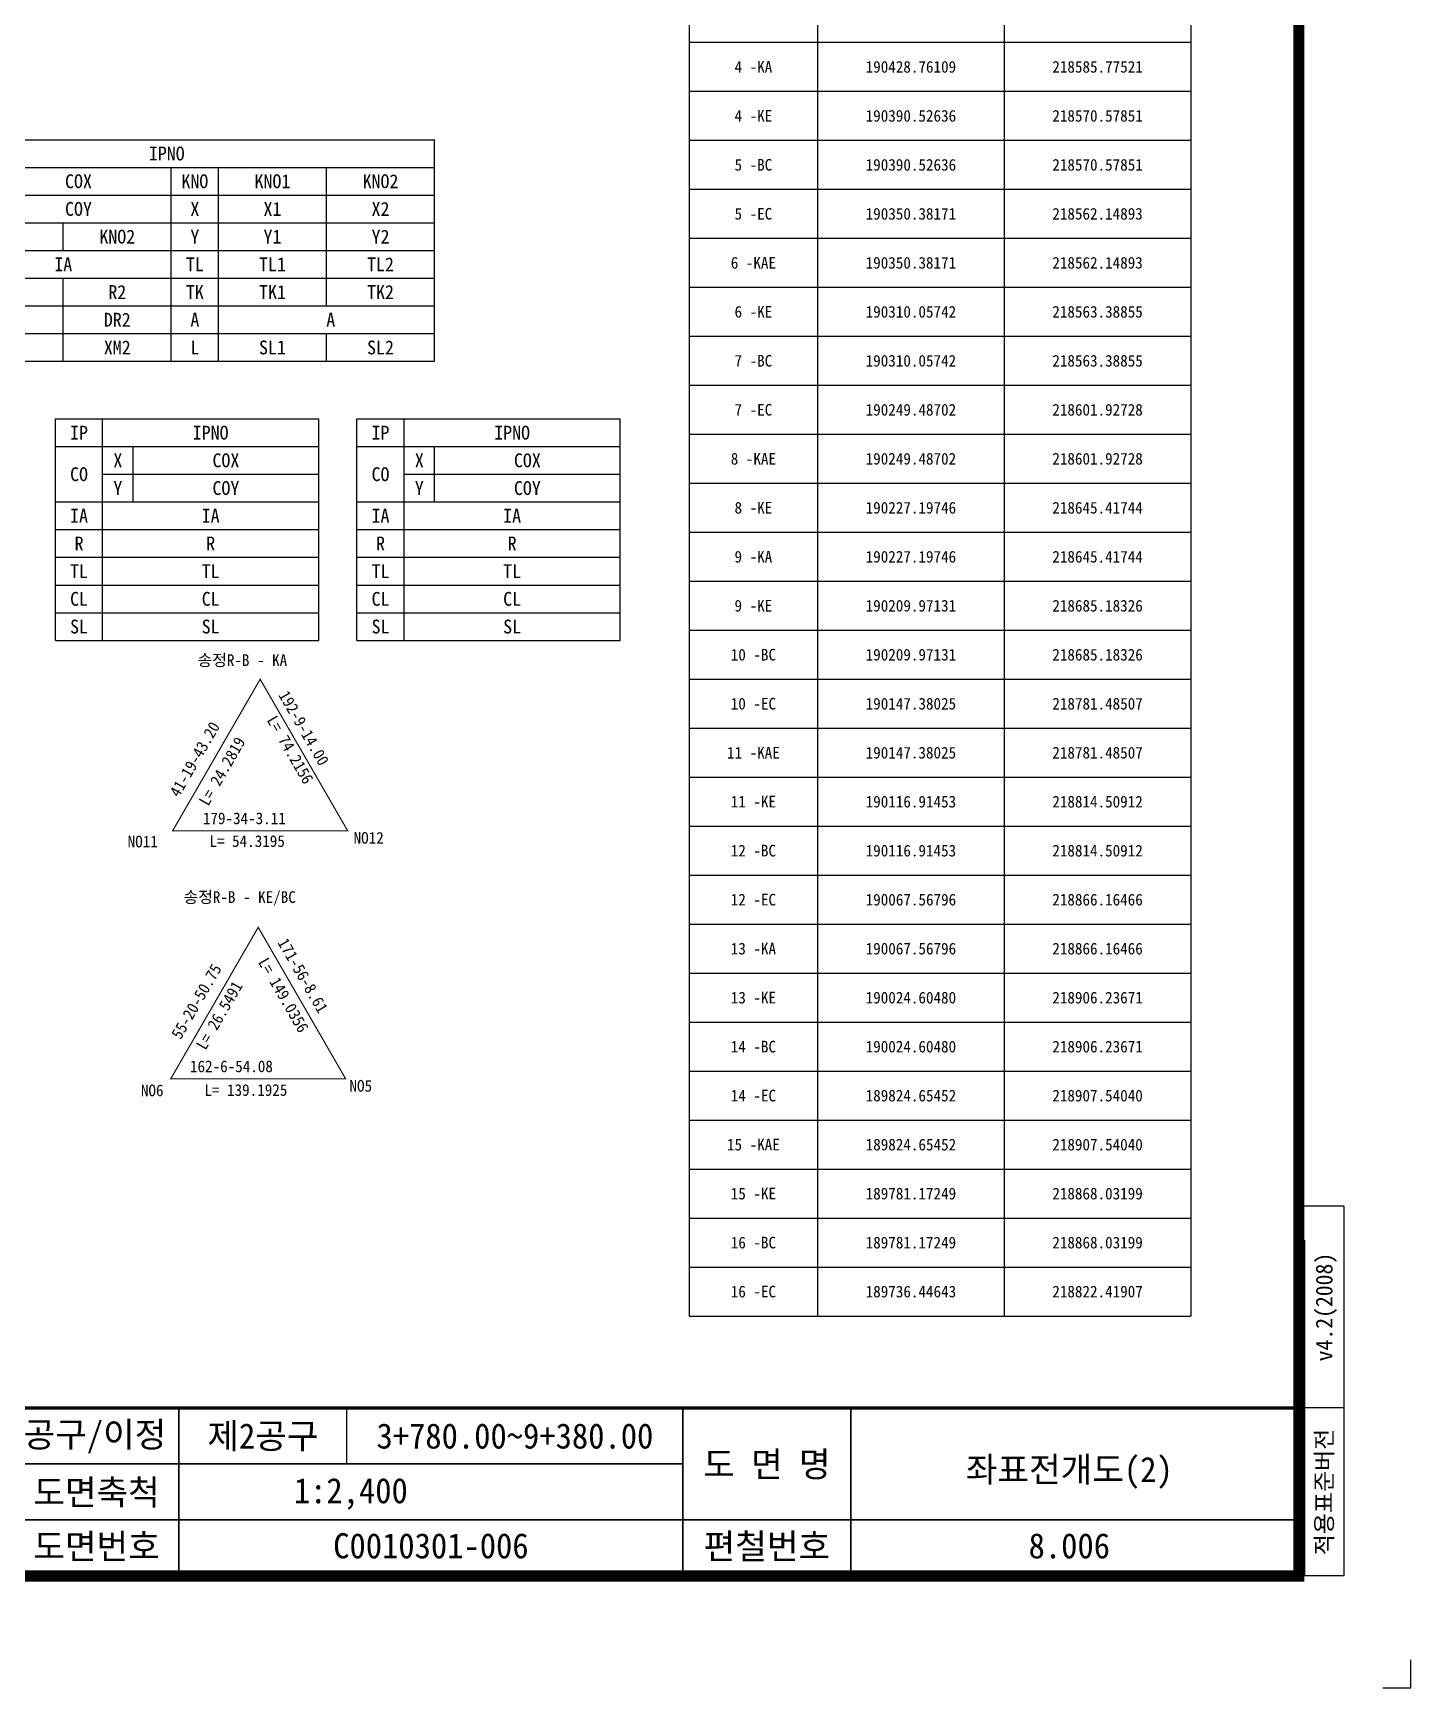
# Model space of a CAD drawing. Header units: millimetres. Extents: x 8286 to 10304, y 723 to 2148.
# Drawn here: x 9714 to 10304, y 723 to 1432 of the extents above; entities that cross this region are included whole.
import ezdxf
from ezdxf.enums import TextEntityAlignment as Align

# ---------------------------------------------------------------- set-up
doc = ezdxf.new("R2010")
doc.units = ezdxf.units.MM
for name, color, linetype in [('CA-ALGN-IPLN', 1, 'Continuous'), ('CA-ALGN-TEXT', 3, 'Continuous'), ('CA-TABL-LIN1', 4, 'Continuous'), ('CA-TABL-LIN2', 1, 'Continuous'), ('CA-TABL-TEX1', 6, 'Continuous'), ('CA-TABL-TEX2', 3, 'Continuous'), ('CA-TEXT', 3, 'Continuous'), ('CX-BORD', 3, 'Continuous'), ('CX-BORD-LIN1', 4, 'Continuous'), ('CX-BORD-LIN2', 3, 'Continuous'), ('CX-BORD-TEX2', 7, 'Continuous'), ('CX-BORD-TEX3', 6, 'Continuous'), ('CX-MISC', 2, 'Continuous')]:
    doc.layers.add(name, color=color, linetype=linetype)
doc.styles.add('GTXT', font='DotumChe.ttf')
doc.styles.add('TB_TEXT', font='DotumChe.ttf')
doc.styles.add('TB_WBTXT', font='H2GTRE.TTF')
doc.styles.add('TB_WMTXT', font='DotumChe.ttf')

# ---------------------------------------------------------------- blocks, each defined once
blk = doc.blocks.new('CXBLKA1-KHCA')
at = {"layer": 'CX-BORD-LIN1', "const_width": 2}
blk.add_lwpolyline([(796, 0), (0, 0), (0, 554), (796, 554)], close=True, dxfattribs=at)
at = {"layer": 'CX-BORD-LIN1'}
for points, const_width in [([(796, 30), (0, 30)], 0.6), ([(686, 0), (686, 30)], 0.3)]:
    blk.add_lwpolyline(points, dxfattribs=dict(at, const_width=const_width))
at = {"layer": 'CX-BORD-LIN2'}
for p, q in [((804, 66.03), (796, 66.03)), ((804, 66.03), (804, 0)), ((797, 60), (797, 0)), ((804, 30), (796, 30)), ((804, 0), (797, 0))]:
    blk.add_line(p, q, dxfattribs=at)
at = {"layer": 'CX-BORD-LIN2', "const_width": 0.3}
for points in [[(596, 0), (596, 30)], [(716, 0), (716, 30)], [(686, 20), (566, 20)], [(796, 10), (566, 10)]]:
    blk.add_lwpolyline(points, dxfattribs=at)
at = {"layer": 'CX-BORD-LIN2'}
blk.add_lwpolyline([(626, 20), (626, 30)], dxfattribs=at)
at = {"layer": 'CX-MISC'}
blk.add_lwpolyline([(811, -20), (816, -20), (816, -15)], dxfattribs=at)
at = {"layer": 'CX-BORD-LIN1', "style": 'TB_TEXT'}
for tag, height, p in [('TR_RNUM4', 3, (285.11, 26.64)), ('TR_RDAT4', 3.5, (317.5, 27)), ('TR_DGN4', 3.5, (459.12, 27)), ('TR_CHK4', 3.5, (499.12, 27)), ('TR_APP4', 3.5, (539.12, 27)), ('TR_RNUM3', 3, (285.11, 20.64)), ('TR_RDAT3', 3.5, (317.5, 21)), ('TR_DGN3', 3.5, (459.12, 21)), ('TR_CHK3', 3.5, (499.12, 21)), ('TR_APP3', 3.5, (539.12, 21)), ('TR_RNUM2', 3, (285.11, 14.64)), ('TR_RDAT2', 3.5, (317.5, 15)), ('TR_DGN2', 3.5, (459.12, 15)), ('TR_CHK2', 3.5, (499.12, 15)), ('TR_APP2', 3.5, (539.12, 15)), ('TR_RNUM1', 3, (285.11, 8.64)), ('TR_RDAT1', 3.5, (317.5, 9)), ('TR_DGN1', 3.5, (459.12, 9)), ('TR_CHK1', 3.5, (499.12, 9)), ('TR_APP1', 3.5, (539.12, 9))]:
    blk.add_attdef(tag, text='', height=height, dxfattribs=at).set_placement(p, align=Align.MIDDLE_CENTER)
for tag, p in [('TR_RCON4', (342.3, 27)), ('TR_RCON3', (342.3, 21)), ('TR_RCON2', (342.3, 15)), ('TR_RCON1', (342.3, 9))]:
    blk.add_attdef(tag, text='', height=3.5, dxfattribs=at).set_placement(p, align=Align.MIDDLE_LEFT)
at = {"layer": 'CX-BORD-LIN2', "style": 'TB_TEXT'}
blk.add_text('적용표준버전', height=3, rotation=90, dxfattribs=at).set_placement((800.5, 15), align=Align.MIDDLE_CENTER)
blk.add_attdef('TD_VERSION', text='', height=3, rotation=90, dxfattribs=at).set_placement((800.5, 48.01), align=Align.MIDDLE_CENTER)
at = {"layer": 'CX-BORD-TEX2', "style": 'TB_WMTXT'}
for tag, height, p in [('TB_CNAME', 5, (15.34, 531.83)), ('TB_CSCOP', 4, (16.63, 523.83))]:
    blk.add_attdef(tag, text='', height=height, dxfattribs=at).set_placement(p, align=Align.BOTTOM_LEFT)
at = {"layer": 'CX-BORD-TEX2', "style": 'TB_WBTXT'}
for tag, height, p in [('TB_MTITIL', 10, (398, 533.33)), ('TB_STITL', 7, (398, 518.33))]:
    blk.add_attdef(tag, text='', height=height, dxfattribs=at).set_placement(p, align=Align.MIDDLE_CENTER)
at = {"layer": 'CX-BORD-TEX3', "style": 'TB_TEXT'}
for s, p in [('공구/이정', (581, 25)), ('도 면 명', (701, 20)), ('도면축척', (581.29, 15)), ('도면번호', (581.29, 5.39)), ('편철번호', (701, 5.39))]:
    blk.add_text(s, height=4.5, dxfattribs=at).set_placement(p, align=Align.MIDDLE)
for tag, height, p in [('TD_DCOMP', 4.5, (217.5, 25)), ('TD_CSECT', 4.5, (611, 25)), ('TD_CDIST', 4.5, (656, 25)), ('TD_DNAME_TOP', 4.5, (755, 25)), ('TD_DNAME_MAIN', 4.5, (755, 19.01)), ('TD_CCOMP', 4.5, (217.5, 15)), ('TD_HSCAL', 4.5, (626.7, 15.24)), ('TD_VSCAL', 4.5, (655.78, 15.24)), ('TD_DNAME_BOT', 3, (755, 13.65)), ('TD_CNAME', 5, (65, 5.75)), ('TD_FIELD', 4.5, (182.5, 5.53)), ('TD_CSTEP', 4.5, (253.24, 5.53)), ('TD_DWGCODE', 4.5, (641, 5.39)), ('TD_DWGNO', 4.5, (755, 5.39))]:
    blk.add_attdef(tag, text='', height=height, dxfattribs=at).set_placement(p, align=Align.MIDDLE_CENTER)

msp = doc.modelspace()

# ---------------------------------------------------------------- linework, layer by layer
at = {"layer": 'CA-ALGN-IPLN', "const_width": 0.5}
for points in [[(9811.31, 1155.01), (9773.81, 1090.06), (9848.81, 1090.06)], [(9810.47, 1048.66), (9772.97, 983.71), (9847.97, 983.71)]]:
    msp.add_lwpolyline(points, close=True, dxfattribs=at)
at = {"layer": 'CA-TABL-LIN1'}
for p, q in [((9995.2, 1575.04), (9995.2, 882.04)), ((10050.2, 1575.04), (10050.2, 882.04)), ((10210.2, 1575.04), (10210.2, 882.04)), ((9660.42, 1386.31), (9886.05, 1386.31)), ((9886.05, 1291.31), (9886.05, 1386.31)), ((9660.42, 1374.43), (9886.05, 1374.43)), ((9773.23, 1291.31), (9773.23, 1374.43)), ((9793.42, 1291.31), (9793.42, 1374.43)), ((9660.42, 1291.31), (9886.05, 1291.31)), ((9723.6, 1266.66), (9836.41, 1266.66)), ((9723.6, 1171.66), (9723.6, 1266.66)), ((9743.78, 1171.66), (9743.78, 1266.66)), ((9836.41, 1171.66), (9836.41, 1266.66)), ((9852.8, 1266.66), (9965.61, 1266.66)), ((9852.8, 1171.66), (9852.8, 1266.66)), ((9872.98, 1171.66), (9872.98, 1266.66)), ((9965.61, 1171.66), (9965.61, 1266.66)), ((9723.6, 1254.79), (9836.41, 1254.79)), ((9852.8, 1254.79), (9965.61, 1254.79)), ((9723.6, 1171.66), (9836.41, 1171.66)), ((9852.8, 1171.66), (9965.61, 1171.66)), ((9995.2, 882.04), (10210.2, 882.04))]:
    msp.add_line(p, q, dxfattribs=at)
at = {"layer": 'CA-TABL-LIN2'}
for p, q in [((10130.2, 1575.04), (10130.2, 882.04)), ((9995.2, 1428.04), (10210.2, 1428.04)), ((9995.2, 1407.04), (10210.2, 1407.04)), ((9995.2, 1386.04), (10210.2, 1386.04)), ((9839.73, 1315.06), (9839.73, 1374.43)), ((9680.61, 1362.56), (9886.05, 1362.56)), ((9995.2, 1365.04), (10210.2, 1365.04)), ((9660.42, 1350.68), (9886.05, 1350.68)), ((9726.92, 1338.81), (9726.92, 1350.68)), ((9995.2, 1344.04), (10210.2, 1344.04)), ((9660.42, 1338.81), (9886.05, 1338.81)), ((9660.42, 1326.93), (9886.05, 1326.93)), ((9726.92, 1291.31), (9726.92, 1326.93)), ((9839.73, 1315.06), (9839.73, 1326.93)), ((9995.2, 1323.04), (10210.2, 1323.04)), ((9660.42, 1315.06), (9886.05, 1315.06)), ((9660.42, 1303.18), (9886.05, 1303.18)), ((9839.73, 1291.31), (9839.73, 1303.18)), ((9995.2, 1302.04), (10210.2, 1302.04)), ((9995.2, 1281.04), (10210.2, 1281.04)), ((9995.2, 1260.04), (10210.2, 1260.04)), ((9756.85, 1231.04), (9756.85, 1254.79)), ((9886.05, 1231.04), (9886.05, 1254.79)), ((9743.78, 1242.91), (9836.41, 1242.91)), ((9872.98, 1242.91), (9965.61, 1242.91)), ((9995.2, 1239.04), (10210.2, 1239.04)), ((9723.6, 1231.04), (9836.41, 1231.04)), ((9852.8, 1231.04), (9965.61, 1231.04)), ((9723.6, 1219.16), (9836.41, 1219.16)), ((9852.8, 1219.16), (9965.61, 1219.16)), ((9995.2, 1218.04), (10210.2, 1218.04)), ((9723.6, 1207.29), (9836.41, 1207.29)), ((9852.8, 1207.29), (9965.61, 1207.29)), ((9723.6, 1195.41), (9836.41, 1195.41)), ((9852.8, 1195.41), (9965.61, 1195.41)), ((9995.2, 1197.04), (10210.2, 1197.04)), ((9723.6, 1183.54), (9836.41, 1183.54)), ((9852.8, 1183.54), (9965.61, 1183.54)), ((9995.2, 1176.04), (10210.2, 1176.04)), ((9995.2, 1155.04), (10210.2, 1155.04)), ((9995.2, 1134.04), (10210.2, 1134.04)), ((9995.2, 1113.04), (10210.2, 1113.04)), ((9995.2, 1092.04), (10210.2, 1092.04)), ((9995.2, 1071.04), (10210.2, 1071.04)), ((9995.2, 1050.04), (10210.2, 1050.04)), ((9995.2, 1029.04), (10210.2, 1029.04)), ((9995.2, 1008.04), (10210.2, 1008.04)), ((9995.2, 987.04), (10210.2, 987.04)), ((9995.2, 966.04), (10210.2, 966.04)), ((9995.2, 945.04), (10210.2, 945.04)), ((9995.2, 924.04), (10210.2, 924.04)), ((9995.2, 903.04), (10210.2, 903.04))]:
    msp.add_line(p, q, dxfattribs=at)

# ---------------------------------------------------------------- block references
at = {"layer": 'CX-BORD'}
ref = msp.add_blockref('CXBLKA1-KHCA', (8346.09, 770.64), dxfattribs=dict(at, xscale=2.400000000000091, yscale=2.400000000000006))
ref.add_attrib('TD_DNAME_MAIN', '좌표전개도(2)', dxfattribs={"layer": 'CX-BORD-TEX3', "height": 10.8, "style": 'TB_TEXT'}).set_placement((10158.09, 816.26), align=Align.MIDDLE_CENTER)
ref.add_attrib('TD_CSECT', '제2공구', dxfattribs={"layer": 'CX-BORD-TEX3', "height": 10.8, "style": 'TB_TEXT'}).set_placement((9812.49, 830.64), align=Align.MIDDLE_CENTER)
ref.add_attrib('TD_CDIST', '3+780.00~9+380.00', dxfattribs={"layer": 'CX-BORD-TEX3', "height": 10.8, "style": 'TB_TEXT'}).set_placement((9920.49, 830.64), align=Align.MIDDLE_CENTER)
ref.add_attrib('TD_HSCAL', '1:2,400', dxfattribs={"layer": 'CX-BORD-TEX3', "height": 10.8, "style": 'TB_TEXT'}).set_placement((9850.17, 807.21), align=Align.MIDDLE_CENTER)
ref.add_attrib('TD_DWGNO', '8.006', dxfattribs={"layer": 'CX-BORD-TEX3', "height": 10.8, "style": 'TB_TEXT'}).set_placement((10158.09, 783.57), align=Align.MIDDLE_CENTER)
ref.add_attrib('TD_DWGCODE', 'C0010301-006', dxfattribs={"layer": 'CX-BORD-TEX3', "height": 10.8, "style": 'TB_TEXT'}).set_placement((9884.49, 783.57), align=Align.MIDDLE_CENTER)
ref.add_attrib('TD_VERSION', 'v4.2(2008)', dxfattribs={"layer": 'CX-BORD-LIN2', "height": 7.2, "rotation": 90, "style": 'TB_TEXT'}).set_placement((10267.29, 885.88), align=Align.MIDDLE_CENTER)

# ---------------------------------------------------------------- texts
at = {"layer": 'CA-ALGN-TEXT', "style": 'GTXT'}
for s, p in [('송정R-B - KA', (9784.49, 1160.71)), ('송정R-B - KE/BC', (9778.48, 1059.15))]:
    msp.add_text(s, height=5, rotation=359.99995, dxfattribs=at).set_placement(p)
at = {"layer": 'CA-TABL-TEX1', "style": 'GTXT'}
for s, height, p in [('4 -KA', 5, (10022.7, 1417.54)), ('4 -KE', 5, (10022.7, 1396.54)), ('5 -BC', 5, (10022.7, 1375.54)), ('KNO', 5.938, (9783.33, 1368.49)), ('X', 5.94, (9783.33, 1356.62)), ('5 -EC', 5, (10022.7, 1354.54)), ('Y', 5.94, (9783.33, 1344.74)), ('TL', 5.938, (9783.33, 1332.87)), ('6 -KAE', 5, (10022.7, 1333.54)), ('TK', 5.938, (9783.33, 1320.99)), ('6 -KE', 5, (10022.7, 1312.54)), ('A', 5.94, (9783.33, 1309.12)), ('L', 5.94, (9783.33, 1297.24)), ('7 -BC', 5, (10022.7, 1291.54)), ('7 -EC', 5, (10022.7, 1270.54)), ('IP', 5.938, (9733.69, 1260.72)), ('IP', 5.938, (9862.89, 1260.72)), ('8 -KAE', 5, (10022.7, 1249.54)), ('CO', 5.938, (9733.69, 1242.91)), ('CO', 5.938, (9862.89, 1242.91)), ('IA', 5.938, (9733.69, 1225.1)), ('IA', 5.938, (9862.89, 1225.1)), ('8 -KE', 5, (10022.7, 1228.54)), ('R', 5.94, (9733.69, 1213.22)), ('R', 5.94, (9862.89, 1213.22)), ('9 -KA', 5, (10022.7, 1207.54)), ('TL', 5.938, (9733.69, 1201.35)), ('TL', 5.938, (9862.89, 1201.35)), ('CL', 5.938, (9733.69, 1189.47)), ('CL', 5.938, (9862.89, 1189.47)), ('9 -KE', 5, (10022.7, 1186.54)), ('SL', 5.938, (9733.69, 1177.6)), ('SL', 5.938, (9862.89, 1177.6)), ('10 -BC', 5, (10022.7, 1165.54)), ('10 -EC', 5, (10022.7, 1144.54)), ('11 -KAE', 5, (10022.7, 1123.54)), ('11 -KE', 5, (10022.7, 1102.54)), ('12 -BC', 5, (10022.7, 1081.54)), ('12 -EC', 5, (10022.7, 1060.54)), ('13 -KA', 5, (10022.7, 1039.54)), ('13 -KE', 5, (10022.7, 1018.54)), ('14 -BC', 5, (10022.7, 997.54)), ('14 -EC', 5, (10022.7, 976.54)), ('15 -KAE', 5, (10022.7, 955.54)), ('15 -KE', 5, (10022.7, 934.54)), ('16 -BC', 5, (10022.7, 913.54)), ('16 -EC', 5, (10022.7, 892.54))]:
    msp.add_text(s, height=height, rotation=359.99995, dxfattribs=at).set_placement(p, align=Align.MIDDLE_CENTER)
at = {"layer": 'CA-TABL-TEX1', "style": 'GTXT', "flags": 4}
for p in [(9771.29, 1380.37), (9790.1, 1260.72), (9919.3, 1260.72)]:
    msp.add_attdef('IPNO', text='', height=5.94, rotation=359.99995, dxfattribs=at).set_placement(p, align=Align.MIDDLE)
at = {"layer": 'CA-TABL-TEX2', "style": 'GTXT'}
for s, height, p in [('190428.76109', 5, (10090.2, 1417.54)), ('218585.77521', 5, (10170.2, 1417.54)), ('190390.52636', 5, (10090.2, 1396.54)), ('218570.57851', 5, (10170.2, 1396.54)), ('190390.52636', 5, (10090.2, 1375.54)), ('218570.57851', 5, (10170.2, 1375.54)), ('190350.38171', 5, (10090.2, 1354.54)), ('218562.14893', 5, (10170.2, 1354.54)), ('190350.38171', 5, (10090.2, 1333.54)), ('218562.14893', 5, (10170.2, 1333.54)), ('190310.05742', 5, (10090.2, 1312.54)), ('218563.38855', 5, (10170.2, 1312.54)), ('190310.05742', 5, (10090.2, 1291.54)), ('218563.38855', 5, (10170.2, 1291.54)), ('190249.48702', 5, (10090.2, 1270.54)), ('218601.92728', 5, (10170.2, 1270.54)), ('X', 5.94, (9750.32, 1248.85)), ('X', 5.94, (9879.52, 1248.85)), ('190249.48702', 5, (10090.2, 1249.54)), ('218601.92728', 5, (10170.2, 1249.54)), ('Y', 5.94, (9750.32, 1236.97)), ('Y', 5.94, (9879.52, 1236.97)), ('190227.19746', 5, (10090.2, 1228.54)), ('218645.41744', 5, (10170.2, 1228.54)), ('190227.19746', 5, (10090.2, 1207.54)), ('218645.41744', 5, (10170.2, 1207.54)), ('190209.97131', 5, (10090.2, 1186.54)), ('218685.18326', 5, (10170.2, 1186.54)), ('190209.97131', 5, (10090.2, 1165.54)), ('218685.18326', 5, (10170.2, 1165.54)), ('190147.38025', 5, (10090.2, 1144.54)), ('218781.48507', 5, (10170.2, 1144.54)), ('190147.38025', 5, (10090.2, 1123.54)), ('218781.48507', 5, (10170.2, 1123.54)), ('190116.91453', 5, (10090.2, 1102.54)), ('218814.50912', 5, (10170.2, 1102.54)), ('190116.91453', 5, (10090.2, 1081.54)), ('218814.50912', 5, (10170.2, 1081.54)), ('190067.56796', 5, (10090.2, 1060.54)), ('218866.16466', 5, (10170.2, 1060.54)), ('190067.56796', 5, (10090.2, 1039.54)), ('218866.16466', 5, (10170.2, 1039.54)), ('190024.60480', 5, (10090.2, 1018.54)), ('218906.23671', 5, (10170.2, 1018.54)), ('190024.60480', 5, (10090.2, 997.54)), ('218906.23671', 5, (10170.2, 997.54)), ('189824.65452', 5, (10090.2, 976.54)), ('218907.54040', 5, (10170.2, 976.54)), ('189824.65452', 5, (10090.2, 955.54)), ('218907.54040', 5, (10170.2, 955.54)), ('189781.17249', 5, (10090.2, 934.54)), ('218868.03199', 5, (10170.2, 934.54)), ('189781.17249', 5, (10090.2, 913.54)), ('218868.03199', 5, (10170.2, 913.54)), ('189736.44643', 5, (10090.2, 892.54)), ('218822.41907', 5, (10170.2, 892.54))]:
    msp.add_text(s, height=height, rotation=359.99995, dxfattribs=at).set_placement(p, align=Align.MIDDLE_CENTER)
at = {"layer": 'CA-TABL-TEX2', "style": 'GTXT', "flags": 4}
for tag, p in [('COX', (9733.45, 1368.49)), ('KNO1', (9816.58, 1368.49)), ('KNO2', (9862.89, 1368.49)), ('COY', (9733.45, 1356.62)), ('X1', (9816.58, 1356.62)), ('X2', (9862.89, 1356.62)), ('KNO2', (9750.08, 1344.74)), ('Y1', (9816.58, 1344.74)), ('Y2', (9862.89, 1344.74)), ('IA', (9726.92, 1332.87)), ('TL1', (9816.58, 1332.87)), ('TL2', (9862.89, 1332.87)), ('R2', (9750.08, 1320.99)), ('TK1', (9816.58, 1320.99)), ('TK2', (9862.89, 1320.99)), ('DR2', (9750.08, 1309.12)), ('A', (9841.56, 1309.12)), ('XM2', (9750.08, 1297.24)), ('SL1', (9816.58, 1297.24)), ('SL2', (9862.89, 1297.24)), ('COX', (9796.63, 1248.85)), ('COX', (9925.83, 1248.85)), ('COY', (9796.63, 1236.97)), ('COY', (9925.83, 1236.97)), ('IA', (9790.1, 1225.1)), ('IA', (9919.3, 1225.1)), ('R', (9790.1, 1213.22)), ('R', (9919.3, 1213.22)), ('TL', (9790.1, 1201.35)), ('TL', (9919.3, 1201.35)), ('CL', (9790.1, 1189.47)), ('CL', (9919.3, 1189.47)), ('SL', (9790.1, 1177.6)), ('SL', (9919.3, 1177.6))]:
    msp.add_attdef(tag, text='', height=5.94, rotation=359.99995, dxfattribs=at).set_placement(p, align=Align.MIDDLE)
at = {"layer": 'CA-TEXT', "style": 'GTXT'}
for s, rotation, p in [('192-9-14.00', 299.99925, (9819, 1148.22)), ('41-19-43.20', 60.00066, (9776.51, 1104.08)), ('L= 74.2156', 299.99925, (9813.98, 1137.54)), ('L= 24.2819', 60.00066, (9789.03, 1100.36)), ('179-34-3.11', 359.99995, (9786.76, 1092.89)), ('NO11', 359.99995, (9754.53, 1082.95)), ('L= 54.3195', 359.99995, (9789.59, 1083.15)), ('NO12', 359.99995, (9851.35, 1084.53)), ('171-56-8.61', 299.99925, (9818.59, 1042.16)), ('L= 149.0356', 299.99925, (9810.27, 1033.78)), ('55-20-50.75', 60.00066, (9777.25, 1000.28)), ('L= 26.5491', 60.00066, (9787.88, 995.72)), ('162-6-54.08', 359.99995, (9781.23, 986.58)), ('NO6', 359.99995, (9760.2, 976.28)), ('L= 139.1925', 359.99995, (9787.42, 976.42)), ('NO5', 359.99995, (9849.6, 978.22))]:
    msp.add_text(s, height=5, rotation=rotation, dxfattribs=at).set_placement(p)

doc.saveas('drawing.dxf')
